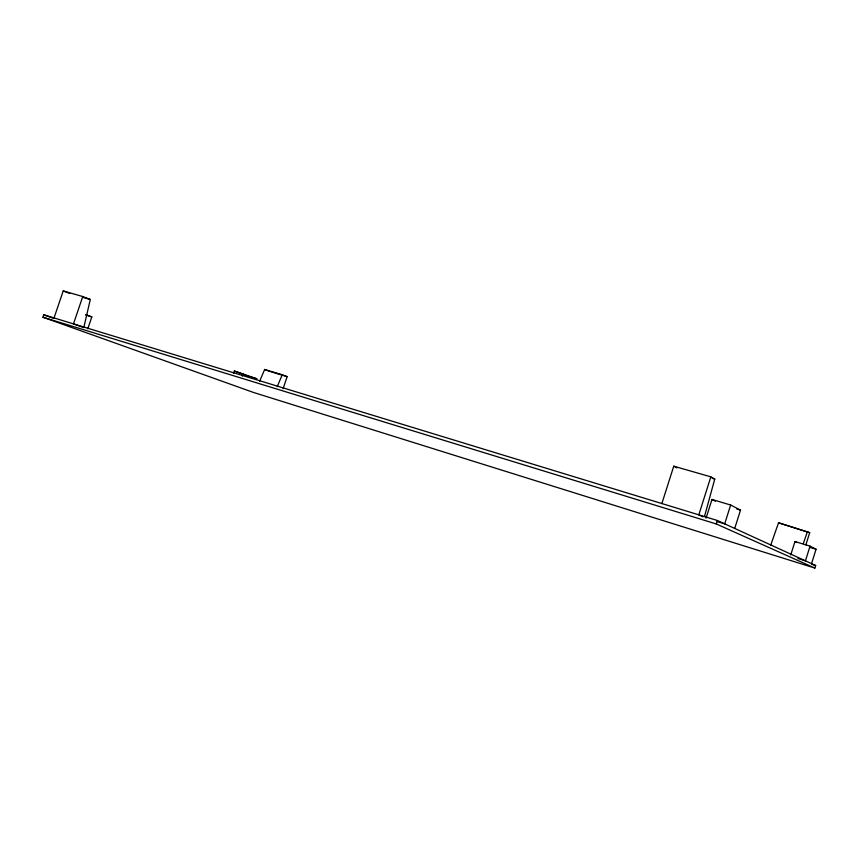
<?xml version="1.0" encoding="UTF-8"?>
<svg xmlns="http://www.w3.org/2000/svg" width="859" height="859" viewBox="0 0 859 859"><rect width="100%" height="100%" fill="white"/><g stroke="black" fill="none" stroke-linecap="round" stroke-linejoin="round"><path stroke-width="1.29" d="M90.302 299.49L83.774 327.633L73.466 323.907L82.765 296.538L90.302 299.49L82.99 297.386M704.616 516.066L714.763 479.054L710.844 476.842L673.757 466.19L661.859 503.599M811.551 563.633L816.05 549.234L810.048 546.131L794.951 541.535L790.752 554.935M814.869 568.078L815.663 565.523L717.383 520.5L43.777 314.802L42.95 317.229L253.523 392.466L814.869 568.078L716.288 523.958L42.95 317.229M805.86 544.939L809.693 532.677L778.544 522.798L770.609 545.444M810.048 546.131L805.452 560.841L797.914 558.5M716.288 523.958L717.383 520.5M706.066 518.149L711.971 499.466L730.655 505.017L724.695 523.85L717.244 521.574M734.724 528.446L740.501 510.117L730.655 505.017M710.844 476.842L698.796 514.874L703.167 516.85M283.094 388.783L287.131 376.629L282.267 374.728L264.658 369.467L259.633 381.224M233.53 373.44L234.346 370.981L256.981 378.84L248.283 376.199M242.292 376.124L243.118 373.644M54.02 317.97L63.222 290.922L82.765 296.538M87.79 328.804L91.827 316.896L85.739 314.609M803.283 543.64L807.514 531.442M277.232 386.604L282.267 374.728M712.229 478.323L714.763 479.054M85.911 315.135L91.827 316.896M736.85 509.033L740.501 510.117M270.821 371.754L287.131 376.629M809.693 532.677L778.544 522.798M809.876 547.355L816.05 549.234M811.83 564.331L815.663 565.523M43.777 314.802L53.473 318.292M234.346 370.981L247.124 375.759M63.222 290.922L69.729 293.456M264.658 369.467L269.576 371.389M711.971 499.466L715.407 501.205M794.951 541.535L797.045 542.598M673.757 466.19L676.924 467.897"/></g></svg>
